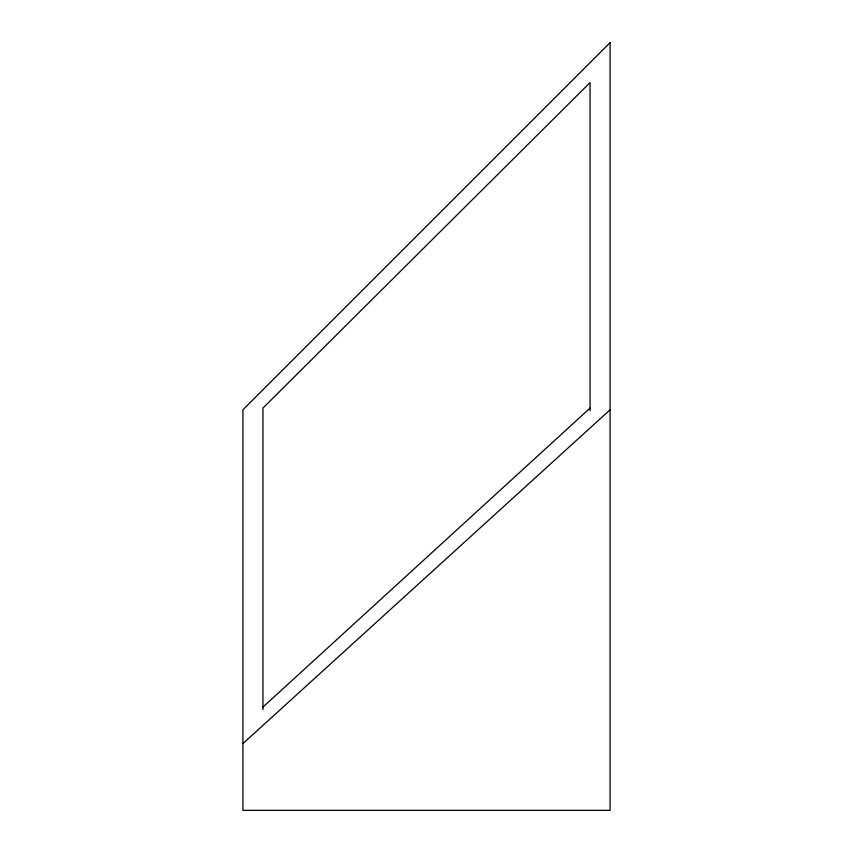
<?xml version="1.0" encoding="UTF-8"?>
<svg xmlns="http://www.w3.org/2000/svg" width="853" height="853" viewBox="0 0 853 853"><rect width="100%" height="100%" fill="white"/><g stroke="black" fill="none" stroke-linecap="round" stroke-linejoin="round"><path stroke-width="1.28" d="M262.948 707.084L590.052 408.086M242.924 743.592L610.076 409.813M590.052 410.751L590.052 82.602L262.948 408.086L262.948 709.728M610.076 42.65L242.924 409.813L242.924 810.35L610.076 810.35L610.076 42.65"/></g></svg>
